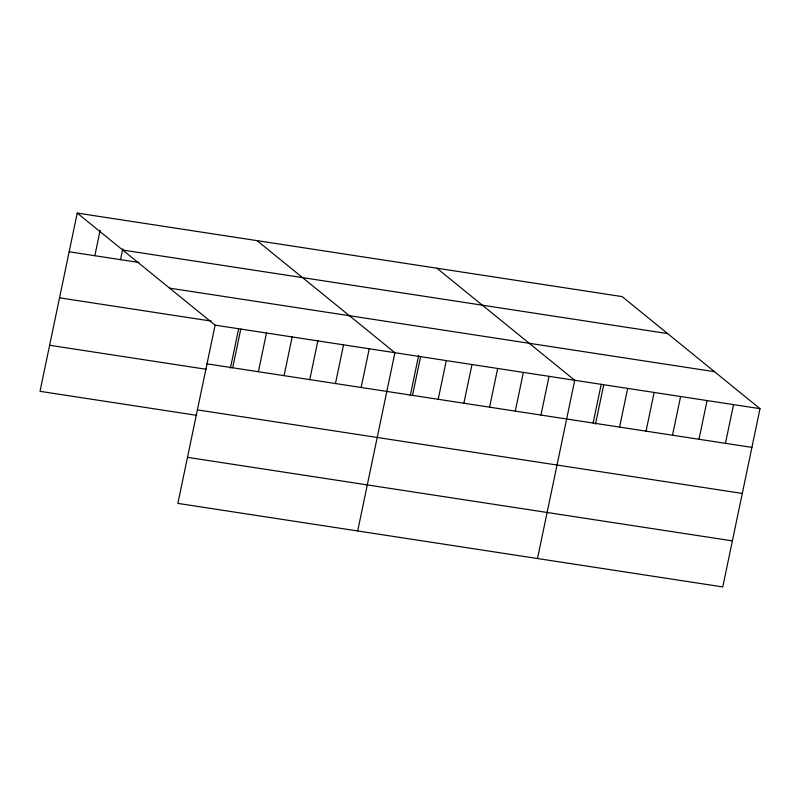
<?xml version="1.0" encoding="UTF-8"?>
<svg xmlns="http://www.w3.org/2000/svg" width="800" height="800" viewBox="0 0 800 800"><rect width="100%" height="100%" fill="white"/><g stroke="black" fill="none" stroke-linecap="round" stroke-linejoin="round"><path stroke-width="1.2" d="M77.24 213.07L215.1 325.14L177.86 503.39L722.76 586.93L760 408.68L622.14 296.61L77.24 213.07L40 391.32L196.58 415.33M94.84 255.72L100.15 230.31M120.53 259.66L122.8 248.77M230.43 368.1L238.61 328.96M232.7 367.79L240.78 329.07M258.39 371.72L266.47 333.01M284.07 375.66L292.16 336.95M309.76 379.6L317.85 340.89M335.45 383.54L343.54 344.83M361.14 387.48L369.23 348.77M357.68 530.96L394.91 352.71L257.06 240.64M410.25 395.67L418.67 355.34M412.52 395.36L420.6 356.64M438.2 399.29L446.29 360.58M463.89 403.23L471.98 364.52M489.58 407.17L497.67 368.46M515.27 411.11L523.36 372.4M540.96 415.05L549.04 376.34M537.49 558.53L574.73 380.28L436.87 268.21M593.11 423.04L601.2 384.33M595.51 424.07L603.69 384.93M619.58 427.1L627.67 388.39M646.05 431.16L654.13 392.45M672.51 435.22L680.6 396.51M698.98 439.28L707.07 400.57M725.45 443.33L733.53 404.62M122.73 250.05L667.64 333.6M69.15 251.78L138.88 262.47M169.6 288.15L714.51 371.7M59.53 297.83L211.21 321.08M215.1 325.14L760 408.68M207.01 363.85L751.91 447.39M49.62 345.27L206.2 369.28M197.39 409.9L742.29 493.44M187.48 457.34L732.38 540.88"/></g></svg>
